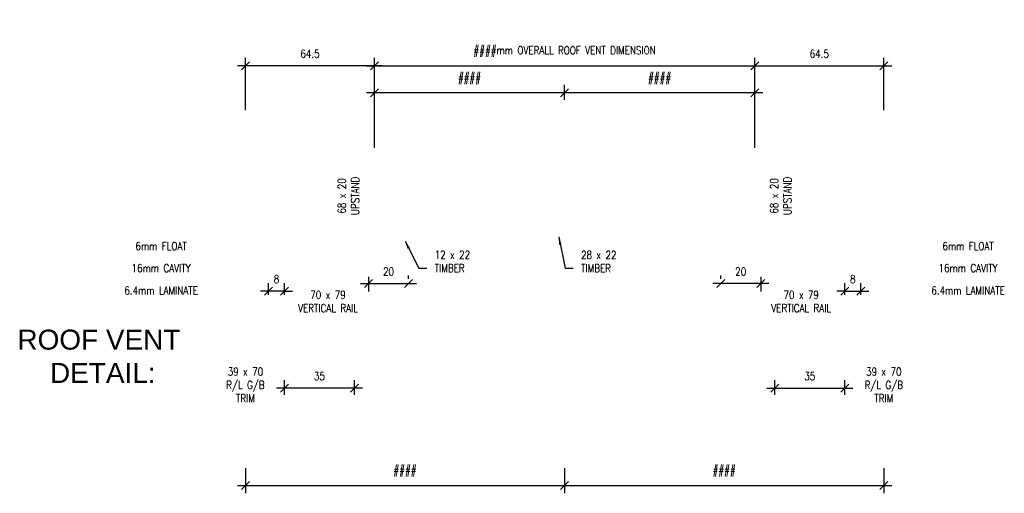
# Model space of a CAD drawing. Header units: millimetres. Extents: x -38686 to 870903, y -23218 to 232707.
# Drawn here: x 868989.6 to 869481.6, y 232470.2 to 232707.1 of the extents above; entities that cross this region are included whole.
import ezdxf

# ---------------------------------------------------------------- set-up
doc = ezdxf.new("R2010")
doc.units = ezdxf.units.MM
doc.header["$LTSCALE"] = 10
doc.header["$PDMODE"] = 35
doc.header["$PDSIZE"] = 50
doc.layers.add('44 - Detail Text', color=7, linetype='Continuous')
doc.styles.add('1-2', font='romans.shx', dxfattribs={"width": 0.8, "height": 4})
doc.styles.add('1-20', font='romans.shx', dxfattribs={"width": 0.8, "height": 35})
doc.dimstyles.new('1-2', dxfattribs={"dimtxt": 4, "dimasz": 4, "dimexe": 4, "dimexo": 4, "dimgap": 4, "dimtad": 1, "dimdec": 0, "dimzin": 0, "dimdsep": 46, "dimtxsty": '1-2', "dimblk": 'OBLIQUE', "dimcen": 4, "dimdle": 4, "dimclrd": 251, "dimclre": 251, "dimclrt": 251, "dimadec": 0, "dimazin": 0, "dimtfac": 1, "dimtdec": 0, "dimtix": 1, "dimtmove": 1, "dimatfit": 3, "dimfxl": 1, "dimtolj": 1, "dimtzin": 0, "dimlwd": 25, "dimarcsym": 0})

# ---------------------------------------------------------------- blocks, each defined once
blk = doc.blocks.new('_Oblique')
at = {"color": 0, "linetype": 'ByBlock', "lineweight": -2}
blk.add_line((-0.5, -0.5), (0.5, 0.5), dxfattribs=at)
blk = doc.blocks.new('*D1920')
at = {"layer": '44 - Detail Text', "color": 251, "lineweight": -2, "transparency": 16777216}
for p, q in [((869102.4, 232661.9), (869102.4, 232688.08)), ((869166.9, 232642.98), (869166.9, 232688.08))]:
    blk.add_line(p, q, dxfattribs=at)
at = {"layer": '44 - Detail Text', "color": 251, "lineweight": 25, "transparency": 16777216}
blk.add_line((869170.9, 232684.08), (869098.4, 232684.08), dxfattribs=at)
at = {"layer": 'Defpoints', "color": 0, "transparency": 16777216}
for p in [(869102.4, 232684.08), (869102.4, 232657.9), (869166.9, 232638.98)]:
    blk.add_point(p, dxfattribs=at)
at = {"layer": '44 - Detail Text', "color": 251, "lineweight": 25, "transparency": 16777216, "xscale": 4, "yscale": 4, "zscale": 4, "rotation": 180}
blk.add_blockref('_Oblique', (869102.4, 232684.08), dxfattribs=at)
at = {"layer": '44 - Detail Text', "color": 251, "lineweight": 25, "transparency": 16777216, "xscale": 4, "yscale": 4, "zscale": 4}
blk.add_blockref('_Oblique', (869166.9, 232684.08), dxfattribs=at)
at = {"layer": '44 - Detail Text', "color": 251, "lineweight": 9, "transparency": 16777216, "insert": (869134.65, 232690.08), "char_height": 4, "attachment_point": 5, "style": '1-2'}
blk.add_mtext('\\A1;64.5', dxfattribs=at)
blk = doc.blocks.new('*D1921')
at = {"layer": '44 - Detail Text', "color": 251, "lineweight": -2, "transparency": 16777216}
for p, q in [((869261.9, 232667.1), (869261.9, 232674.55)), ((869356.9, 232643.85), (869356.9, 232674.55))]:
    blk.add_line(p, q, dxfattribs=at)
at = {"layer": '44 - Detail Text', "color": 251, "lineweight": 25, "transparency": 16777216}
blk.add_line((869360.9, 232670.55), (869257.9, 232670.55), dxfattribs=at)
at = {"layer": 'Defpoints', "color": 0, "transparency": 16777216}
for p in [(869261.9, 232670.55), (869261.9, 232663.1), (869356.9, 232639.85)]:
    blk.add_point(p, dxfattribs=at)
at = {"layer": '44 - Detail Text', "color": 251, "lineweight": 25, "transparency": 16777216, "xscale": 4, "yscale": 4, "zscale": 4, "rotation": 180}
blk.add_blockref('_Oblique', (869261.9, 232670.55), dxfattribs=at)
at = {"layer": '44 - Detail Text', "color": 251, "lineweight": 25, "transparency": 16777216, "xscale": 4, "yscale": 4, "zscale": 4}
blk.add_blockref('_Oblique', (869356.9, 232670.55), dxfattribs=at)
at = {"layer": '44 - Detail Text', "color": 251, "lineweight": 9, "transparency": 16777216, "insert": (869309.4, 232677.6), "char_height": 4, "attachment_point": 5, "style": '1-2'}
blk.add_mtext('\\A1;####', dxfattribs=at)
blk = doc.blocks.new('*D1922')
at = {"layer": '44 - Detail Text', "color": 251, "lineweight": -2, "transparency": 16777216}
for p, q in [((869166.9, 232643.85), (869166.9, 232674.55)), ((869261.9, 232667.1), (869261.9, 232674.55))]:
    blk.add_line(p, q, dxfattribs=at)
at = {"layer": '44 - Detail Text', "color": 251, "lineweight": 25, "transparency": 16777216}
blk.add_line((869265.9, 232670.55), (869162.9, 232670.55), dxfattribs=at)
at = {"layer": 'Defpoints', "color": 0, "transparency": 16777216}
for p in [(869166.9, 232670.55), (869261.9, 232663.1), (869166.9, 232639.85)]:
    blk.add_point(p, dxfattribs=at)
at = {"layer": '44 - Detail Text', "color": 251, "lineweight": 25, "transparency": 16777216, "xscale": 4, "yscale": 4, "zscale": 4, "rotation": 180}
blk.add_blockref('_Oblique', (869166.9, 232670.55), dxfattribs=at)
at = {"layer": '44 - Detail Text', "color": 251, "lineweight": 25, "transparency": 16777216, "xscale": 4, "yscale": 4, "zscale": 4}
blk.add_blockref('_Oblique', (869261.9, 232670.55), dxfattribs=at)
at = {"layer": '44 - Detail Text', "color": 251, "lineweight": 9, "transparency": 16777216, "insert": (869214.4, 232677.6), "char_height": 4, "attachment_point": 5, "style": '1-2'}
blk.add_mtext('\\A1;####', dxfattribs=at)
blk = doc.blocks.new('*D1923')
at = {"layer": '44 - Detail Text', "color": 251, "lineweight": -2, "transparency": 16777216}
for p, q in [((869166.9, 232643.85), (869166.9, 232688.08)), ((869356.9, 232643.85), (869356.9, 232688.08))]:
    blk.add_line(p, q, dxfattribs=at)
at = {"layer": '44 - Detail Text', "color": 251, "lineweight": 25, "transparency": 16777216}
blk.add_line((869162.9, 232684.08), (869360.9, 232684.08), dxfattribs=at)
at = {"layer": 'Defpoints', "color": 0, "transparency": 16777216}
for p in [(869356.9, 232684.08), (869166.9, 232639.85), (869356.9, 232639.85)]:
    blk.add_point(p, dxfattribs=at)
at = {"layer": '44 - Detail Text', "color": 251, "lineweight": 25, "transparency": 16777216, "xscale": 4, "yscale": 4, "zscale": 4, "rotation": 180}
blk.add_blockref('_Oblique', (869166.9, 232684.08), dxfattribs=at)
at = {"layer": '44 - Detail Text', "color": 251, "lineweight": 25, "transparency": 16777216, "xscale": 4, "yscale": 4, "zscale": 4}
blk.add_blockref('_Oblique', (869356.9, 232684.08), dxfattribs=at)
at = {"layer": '44 - Detail Text', "color": 251, "lineweight": 9, "transparency": 16777216, "insert": (869261.9, 232691.13), "char_height": 4, "attachment_point": 5, "style": '1-2'}
blk.add_mtext('\\A1;####mm OVERALL ROOF VENT DIMENSION', dxfattribs=at)
blk = doc.blocks.new('*D1924')
at = {"layer": '44 - Detail Text', "color": 251, "lineweight": -2, "transparency": 16777216}
for p, q in [((869121.9, 232519.48), (869121.9, 232526.84)), ((869156.86, 232519.48), (869156.86, 232526.84))]:
    blk.add_line(p, q, dxfattribs=at)
at = {"layer": '44 - Detail Text', "color": 251, "lineweight": 25, "transparency": 16777216}
blk.add_line((869160.86, 232522.84), (869117.9, 232522.84), dxfattribs=at)
at = {"layer": 'Defpoints', "color": 0, "transparency": 16777216}
for p in [(869121.9, 232522.84), (869121.9, 232515.48), (869156.86, 232515.48)]:
    blk.add_point(p, dxfattribs=at)
at = {"layer": '44 - Detail Text', "color": 251, "lineweight": 25, "transparency": 16777216, "xscale": 4, "yscale": 4, "zscale": 4, "rotation": 180}
blk.add_blockref('_Oblique', (869121.9, 232522.84), dxfattribs=at)
at = {"layer": '44 - Detail Text', "color": 251, "lineweight": 25, "transparency": 16777216, "xscale": 4, "yscale": 4, "zscale": 4}
blk.add_blockref('_Oblique', (869156.86, 232522.84), dxfattribs=at)
at = {"layer": '44 - Detail Text', "color": 251, "lineweight": 9, "transparency": 16777216, "insert": (869139.38, 232528.84), "char_height": 4, "attachment_point": 5, "style": '1-2'}
blk.add_mtext('\\A1;35', dxfattribs=at)
blk = doc.blocks.new('*D1925')
at = {"layer": '44 - Detail Text', "color": 251, "lineweight": -2, "transparency": 16777216}
for p, q in [((869113.9, 232569.48), (869113.9, 232575.4)), ((869121.9, 232569.48), (869121.9, 232575.4))]:
    blk.add_line(p, q, dxfattribs=at)
at = {"layer": '44 - Detail Text', "color": 251, "lineweight": 25, "transparency": 16777216}
for p, q in [((869113.9, 232571.4), (869109.9, 232571.4)), ((869121.9, 232571.4), (869113.9, 232571.4)), ((869121.9, 232571.4), (869125.9, 232571.4))]:
    blk.add_line(p, q, dxfattribs=at)
at = {"layer": 'Defpoints', "color": 0, "transparency": 16777216}
for p in [(869113.9, 232571.4), (869113.9, 232565.48), (869121.9, 232565.48)]:
    blk.add_point(p, dxfattribs=at)
at = {"layer": '44 - Detail Text', "color": 251, "lineweight": 25, "transparency": 16777216, "xscale": 4, "yscale": 4, "zscale": 4}
blk.add_blockref('_Oblique', (869113.9, 232571.4), dxfattribs=at)
at = {"layer": '44 - Detail Text', "color": 251, "lineweight": 25, "transparency": 16777216, "xscale": 4, "yscale": 4, "zscale": 4, "rotation": 180}
blk.add_blockref('_Oblique', (869121.9, 232571.4), dxfattribs=at)
at = {"layer": '44 - Detail Text', "color": 251, "lineweight": 9, "transparency": 16777216, "insert": (869117.9, 232577.4), "char_height": 4, "attachment_point": 5, "style": '1-2'}
blk.add_mtext('\\A1;8', dxfattribs=at)
blk = doc.blocks.new('*D1926')
at = {"layer": '44 - Detail Text', "color": 251, "lineweight": -2, "transparency": 16777216}
for p, q in [((869163.9, 232578.48), (869163.9, 232571.16)), ((869183.9, 232577.48), (869183.9, 232579.16))]:
    blk.add_line(p, q, dxfattribs=at)
at = {"layer": '44 - Detail Text', "color": 251, "lineweight": 25, "transparency": 16777216}
blk.add_line((869159.9, 232575.16), (869187.9, 232575.16), dxfattribs=at)
at = {"layer": 'Defpoints', "color": 0, "transparency": 16777216}
for p in [(869163.9, 232582.48), (869183.9, 232575.16), (869183.9, 232573.48)]:
    blk.add_point(p, dxfattribs=at)
at = {"layer": '44 - Detail Text', "color": 251, "lineweight": 25, "transparency": 16777216, "xscale": 4, "yscale": 4, "zscale": 4, "rotation": 180}
blk.add_blockref('_Oblique', (869163.9, 232575.16), dxfattribs=at)
at = {"layer": '44 - Detail Text', "color": 251, "lineweight": 25, "transparency": 16777216, "xscale": 4, "yscale": 4, "zscale": 4}
blk.add_blockref('_Oblique', (869183.9, 232575.16), dxfattribs=at)
at = {"layer": '44 - Detail Text', "color": 251, "lineweight": 9, "transparency": 16777216, "insert": (869173.9, 232581.16), "char_height": 4, "attachment_point": 5, "style": '1-2'}
blk.add_mtext('\\A1;20', dxfattribs=at)
blk = doc.blocks.new('*D1927')
at = {"layer": '44 - Detail Text', "color": 251, "lineweight": -2, "transparency": 16777216}
for p, q in [((869356.9, 232642.98), (869356.9, 232688.08)), ((869421.4, 232661.9), (869421.4, 232688.08))]:
    blk.add_line(p, q, dxfattribs=at)
at = {"layer": '44 - Detail Text', "color": 251, "lineweight": 25, "transparency": 16777216}
blk.add_line((869352.9, 232684.08), (869425.4, 232684.08), dxfattribs=at)
at = {"layer": 'Defpoints', "color": 0, "transparency": 16777216}
for p in [(869421.4, 232684.08), (869421.4, 232657.9), (869356.9, 232638.98)]:
    blk.add_point(p, dxfattribs=at)
at = {"layer": '44 - Detail Text', "color": 251, "lineweight": 25, "transparency": 16777216, "xscale": 4, "yscale": 4, "zscale": 4, "rotation": 180}
blk.add_blockref('_Oblique', (869356.9, 232684.08), dxfattribs=at)
at = {"layer": '44 - Detail Text', "color": 251, "lineweight": 25, "transparency": 16777216, "xscale": 4, "yscale": 4, "zscale": 4}
blk.add_blockref('_Oblique', (869421.4, 232684.08), dxfattribs=at)
at = {"layer": '44 - Detail Text', "color": 251, "lineweight": 9, "transparency": 16777216, "insert": (869389.15, 232690.08), "char_height": 4, "attachment_point": 5, "style": '1-2'}
blk.add_mtext('\\A1;64.5', dxfattribs=at)
blk = doc.blocks.new('*D1928')
at = {"layer": '44 - Detail Text', "color": 251, "lineweight": -2, "transparency": 16777216}
for p, q in [((869366.95, 232519.48), (869366.95, 232526.84)), ((869401.9, 232519.48), (869401.9, 232526.84))]:
    blk.add_line(p, q, dxfattribs=at)
at = {"layer": '44 - Detail Text', "color": 251, "lineweight": 25, "transparency": 16777216}
blk.add_line((869362.95, 232522.84), (869405.9, 232522.84), dxfattribs=at)
at = {"layer": 'Defpoints', "color": 0, "transparency": 16777216}
for p in [(869401.9, 232522.84), (869366.95, 232515.48), (869401.9, 232515.48)]:
    blk.add_point(p, dxfattribs=at)
at = {"layer": '44 - Detail Text', "color": 251, "lineweight": 25, "transparency": 16777216, "xscale": 4, "yscale": 4, "zscale": 4, "rotation": 180}
blk.add_blockref('_Oblique', (869366.95, 232522.84), dxfattribs=at)
at = {"layer": '44 - Detail Text', "color": 251, "lineweight": 25, "transparency": 16777216, "xscale": 4, "yscale": 4, "zscale": 4}
blk.add_blockref('_Oblique', (869401.9, 232522.84), dxfattribs=at)
at = {"layer": '44 - Detail Text', "color": 251, "lineweight": 9, "transparency": 16777216, "insert": (869384.43, 232528.84), "char_height": 4, "attachment_point": 5, "style": '1-2'}
blk.add_mtext('\\A1;35', dxfattribs=at)
blk = doc.blocks.new('*D1929')
at = {"layer": '44 - Detail Text', "color": 251, "lineweight": -2, "transparency": 16777216}
for p, q in [((869401.9, 232569.48), (869401.9, 232575.4)), ((869409.9, 232569.48), (869409.9, 232575.4))]:
    blk.add_line(p, q, dxfattribs=at)
at = {"layer": '44 - Detail Text', "color": 251, "lineweight": 25, "transparency": 16777216}
for p, q in [((869401.9, 232571.4), (869397.9, 232571.4)), ((869401.9, 232571.4), (869409.9, 232571.4)), ((869409.9, 232571.4), (869413.9, 232571.4))]:
    blk.add_line(p, q, dxfattribs=at)
at = {"layer": 'Defpoints', "color": 0, "transparency": 16777216}
for p in [(869409.9, 232571.4), (869401.9, 232565.48), (869409.9, 232565.48)]:
    blk.add_point(p, dxfattribs=at)
at = {"layer": '44 - Detail Text', "color": 251, "lineweight": 25, "transparency": 16777216, "xscale": 4, "yscale": 4, "zscale": 4}
blk.add_blockref('_Oblique', (869401.9, 232571.4), dxfattribs=at)
at = {"layer": '44 - Detail Text', "color": 251, "lineweight": 25, "transparency": 16777216, "xscale": 4, "yscale": 4, "zscale": 4, "rotation": 180}
blk.add_blockref('_Oblique', (869409.9, 232571.4), dxfattribs=at)
at = {"layer": '44 - Detail Text', "color": 251, "lineweight": 9, "transparency": 16777216, "insert": (869405.9, 232577.4), "char_height": 4, "attachment_point": 5, "style": '1-2'}
blk.add_mtext('\\A1;8', dxfattribs=at)
blk = doc.blocks.new('*D1930')
at = {"layer": '44 - Detail Text', "color": 251, "lineweight": -2, "transparency": 16777216}
for p, q in [((869339.9, 232577.48), (869339.9, 232579.16)), ((869359.9, 232578.48), (869359.9, 232571.16))]:
    blk.add_line(p, q, dxfattribs=at)
at = {"layer": '44 - Detail Text', "color": 251, "lineweight": 25, "transparency": 16777216}
blk.add_line((869363.9, 232575.16), (869335.9, 232575.16), dxfattribs=at)
at = {"layer": 'Defpoints', "color": 0, "transparency": 16777216}
for p in [(869359.9, 232582.48), (869339.9, 232575.16), (869339.9, 232573.48)]:
    blk.add_point(p, dxfattribs=at)
at = {"layer": '44 - Detail Text', "color": 251, "lineweight": 25, "transparency": 16777216, "xscale": 4, "yscale": 4, "zscale": 4, "rotation": 180}
blk.add_blockref('_Oblique', (869339.9, 232575.16), dxfattribs=at)
at = {"layer": '44 - Detail Text', "color": 251, "lineweight": 25, "transparency": 16777216, "xscale": 4, "yscale": 4, "zscale": 4}
blk.add_blockref('_Oblique', (869359.9, 232575.16), dxfattribs=at)
at = {"layer": '44 - Detail Text', "color": 251, "lineweight": 9, "transparency": 16777216, "insert": (869349.9, 232581.16), "char_height": 4, "attachment_point": 5, "style": '1-2'}
blk.add_mtext('\\A1;20', dxfattribs=at)
blk = doc.blocks.new('*D1931')
at = {"layer": '44 - Detail Text', "color": 251, "lineweight": -2, "transparency": 16777216}
for p, q in [((869102.4, 232482.87), (869102.4, 232470.24)), ((869261.9, 232482.87), (869261.9, 232470.24))]:
    blk.add_line(p, q, dxfattribs=at)
at = {"layer": '44 - Detail Text', "color": 251, "lineweight": 25, "transparency": 16777216}
blk.add_line((869098.4, 232474.24), (869265.9, 232474.24), dxfattribs=at)
at = {"layer": 'Defpoints', "color": 0, "transparency": 16777216}
for p in [(869102.4, 232486.87), (869261.9, 232486.87), (869261.9, 232474.24)]:
    blk.add_point(p, dxfattribs=at)
at = {"layer": '44 - Detail Text', "color": 251, "lineweight": 25, "transparency": 16777216, "xscale": 4, "yscale": 4, "zscale": 4, "rotation": 180}
blk.add_blockref('_Oblique', (869102.4, 232474.24), dxfattribs=at)
at = {"layer": '44 - Detail Text', "color": 251, "lineweight": 25, "transparency": 16777216, "xscale": 4, "yscale": 4, "zscale": 4}
blk.add_blockref('_Oblique', (869261.9, 232474.24), dxfattribs=at)
at = {"layer": '44 - Detail Text', "color": 251, "lineweight": 9, "transparency": 16777216, "insert": (869182.15, 232481.29), "char_height": 4, "attachment_point": 5, "style": '1-2'}
blk.add_mtext('\\A1;####', dxfattribs=at)
blk = doc.blocks.new('*D1932')
at = {"layer": '44 - Detail Text', "color": 251, "lineweight": -2, "transparency": 16777216}
for p, q in [((869261.9, 232482.87), (869261.9, 232470.24)), ((869421.4, 232482.87), (869421.4, 232470.24))]:
    blk.add_line(p, q, dxfattribs=at)
at = {"layer": '44 - Detail Text', "color": 251, "lineweight": 25, "transparency": 16777216}
blk.add_line((869257.9, 232474.24), (869425.4, 232474.24), dxfattribs=at)
at = {"layer": 'Defpoints', "color": 0, "transparency": 16777216}
for p in [(869261.9, 232486.87), (869421.4, 232486.87), (869421.4, 232474.24)]:
    blk.add_point(p, dxfattribs=at)
at = {"layer": '44 - Detail Text', "color": 251, "lineweight": 25, "transparency": 16777216, "xscale": 4, "yscale": 4, "zscale": 4, "rotation": 180}
blk.add_blockref('_Oblique', (869261.9, 232474.24), dxfattribs=at)
at = {"layer": '44 - Detail Text', "color": 251, "lineweight": 25, "transparency": 16777216, "xscale": 4, "yscale": 4, "zscale": 4}
blk.add_blockref('_Oblique', (869421.4, 232474.24), dxfattribs=at)
at = {"layer": '44 - Detail Text', "color": 251, "lineweight": 9, "transparency": 16777216, "insert": (869341.65, 232481.29), "char_height": 4, "attachment_point": 5, "style": '1-2'}
blk.add_mtext('\\A1;####', dxfattribs=at)

msp = doc.modelspace()

# ---------------------------------------------------------------- texts
at = {"layer": '44 - Detail Text', "color": 8, "lineweight": 9, "char_height": 4, "width": 40.59828, "attachment_point": 5, "rotation": 90, "style": '1-2'}
for insert in [(869153.903, 232618.977), (869369.903, 232618.977)]:
    msp.add_mtext('\\pxt6;68 x 20\\P\\ptz;UPSTAND', dxfattribs=dict(at, insert=insert))
at = {"layer": '44 - Detail Text', "color": 8, "lineweight": 9}
for s, insert, char_height, attachment_point, style in [('6mm FLOAT', (869060.284, 232593.877), 4, 5, '1-2'), ('6mm FLOAT', (869463.522, 232593.877), 4, 5, '1-2'), ('12 x 22\\PTIMBER', (869197.005, 232580.89), 4, 7, '1-2'), ('28 x 22\\PTIMBER', (869270.131, 232580.783), 4, 7, '1-2'), ('16mm CAVITY', (869060.284, 232582.877), 4, 5, '1-2'), ('16mm CAVITY', (869463.522, 232582.877), 4, 5, '1-2'), ('6.4mm LAMINATE', (869060.284, 232571.677), 4, 5, '1-2'), ('6.4mm LAMINATE', (869463.522, 232571.677), 4, 5, '1-2'), ('\\A1;{\\fArial|b0|i0|c0|p34;\\W1;ROOF VENT\\P DETAIL:}', (869029.202, 232538.777), 10, 5, '1-20')]:
    msp.add_mtext(s, dxfattribs=dict(at, insert=insert, char_height=char_height, attachment_point=attachment_point, style=style))
at = {"layer": '44 - Detail Text', "color": 8, "lineweight": 9, "char_height": 4, "width": 40.59828, "attachment_point": 5, "style": '1-2'}
for insert in [(869143.679, 232566.187), (869380.128, 232566.187)]:
    msp.add_mtext('70 x 79\\PVERTICAL RAIL', dxfattribs=dict(at, insert=insert))
at = {"layer": '44 - Detail Text', "color": 8, "lineweight": 9, "ltscale": 40, "char_height": 4, "width": 21.6059, "attachment_point": 2, "style": '1-2'}
for insert in [(869102.403, 232533.099), (869421.403, 232533.099)]:
    msp.add_mtext('39 x 70\\PR/L G/B\\PTRIM', dxfattribs=dict(at, insert=insert))

# ---------------------------------------------------------------- dimensions: what is measured, and where the dimension line sits
at = {"layer": '44 - Detail Text', "color": 8, "lineweight": 9}
for base, p1, p2, text, picture, middle in [((869356.903, 232684.085), (869166.903, 232639.85), (869356.903, 232639.85), '####mm OVERALL ROOF VENT DIMENSION', '*D1923', (869261.903, 232691.132)), ((869166.903, 232670.55), (869261.903, 232663.1), (869166.903, 232639.85), '####', '*D1922', (869214.403, 232677.598)), ((869261.903, 232670.55), (869356.903, 232639.85), (869261.903, 232663.1), '####', '*D1921', (869309.403, 232677.598))]:
    dim = msp.add_linear_dim(base=base, p1=p1, p2=p2, angle=180, text=text, dimstyle='1-2', override={"dimdec": 1}, dxfattribs=at)
    dim.commit()
    dim.dimension.update_dxf_attribs({"geometry": picture, "text_midpoint": middle})
dim = msp.add_linear_dim(base=(869102.403, 232684.085), p1=(869166.903, 232638.977), p2=(869102.403, 232657.9), angle=180, dimstyle='1-2', override={"dimdec": 1}, dxfattribs=at)
dim.commit()
dim.dimension.update_dxf_attribs({"geometry": '*D1920', "text_midpoint": (869134.653, 232690.085)})
dim = msp.add_linear_dim(base=(869421.403, 232684.085), p1=(869356.903, 232638.977), p2=(869421.403, 232657.9), dimstyle='1-2', override={"dimdec": 1}, dxfattribs=at)
dim.commit()
dim.dimension.update_dxf_attribs({"geometry": '*D1927', "text_midpoint": (869389.153, 232690.085)})
for base, p1, p2, picture, middle in [((869183.903, 232575.161), (869163.903, 232582.477), (869183.903, 232573.477), '*D1926', (869173.903, 232581.161)), ((869113.903, 232571.4), (869121.903, 232565.477), (869113.903, 232565.477), '*D1925', (869117.903, 232577.4)), ((869121.903, 232522.836), (869156.857, 232515.477), (869121.903, 232515.477), '*D1924', (869139.38, 232528.836))]:
    dim = msp.add_linear_dim(base=base, p1=p1, p2=p2, angle=180, dimstyle='1-2', dxfattribs=at)
    dim.commit()
    dim.dimension.update_dxf_attribs({"geometry": picture, "text_midpoint": middle})
for base, p1, p2, picture, middle in [((869339.903, 232575.161), (869359.903, 232582.477), (869339.903, 232573.477), '*D1930', (869349.903, 232581.161)), ((869409.903, 232571.4), (869401.903, 232565.477), (869409.903, 232565.477), '*D1929', (869405.903, 232577.4)), ((869401.903, 232522.836), (869366.949, 232515.477), (869401.903, 232515.477), '*D1928', (869384.426, 232528.836))]:
    dim = msp.add_linear_dim(base=base, p1=p1, p2=p2, dimstyle='1-2', dxfattribs=at)
    dim.commit()
    dim.dimension.update_dxf_attribs({"geometry": picture, "text_midpoint": middle})
for base, p1, p2, picture, middle in [((869261.903, 232474.245), (869102.403, 232486.87), (869261.903, 232486.87), '*D1931', (869182.153, 232481.293)), ((869421.403, 232474.245), (869261.903, 232486.87), (869421.403, 232486.87), '*D1932', (869341.653, 232481.293))]:
    dim = msp.add_linear_dim(base=base, p1=p1, p2=p2, text='####', dimstyle='1-2', dxfattribs=at)
    dim.commit()
    dim.dimension.update_dxf_attribs({"geometry": picture, "text_midpoint": middle})

# ---------------------------------------------------------------- leaders
at = {"layer": '44 - Detail Text', "color": 8, "lineweight": 9, "annotation_type": 0, "has_hookline": 1, "hookline_direction": 0}
for points, text_width in [([(869258.949, 232598.542), (869262.131, 232582.783), (869266.131, 232582.783)], 20.267), ([(869182.178, 232596.416), (869189.005, 232582.89), (869193.005, 232582.89)], 19.81)]:
    msp.add_leader(points, dimstyle='1-2', override={"dimgap": 4, "dimtad": 0}, dxfattribs=dict(at, text_width=text_width))

doc.saveas('drawing.dxf')
